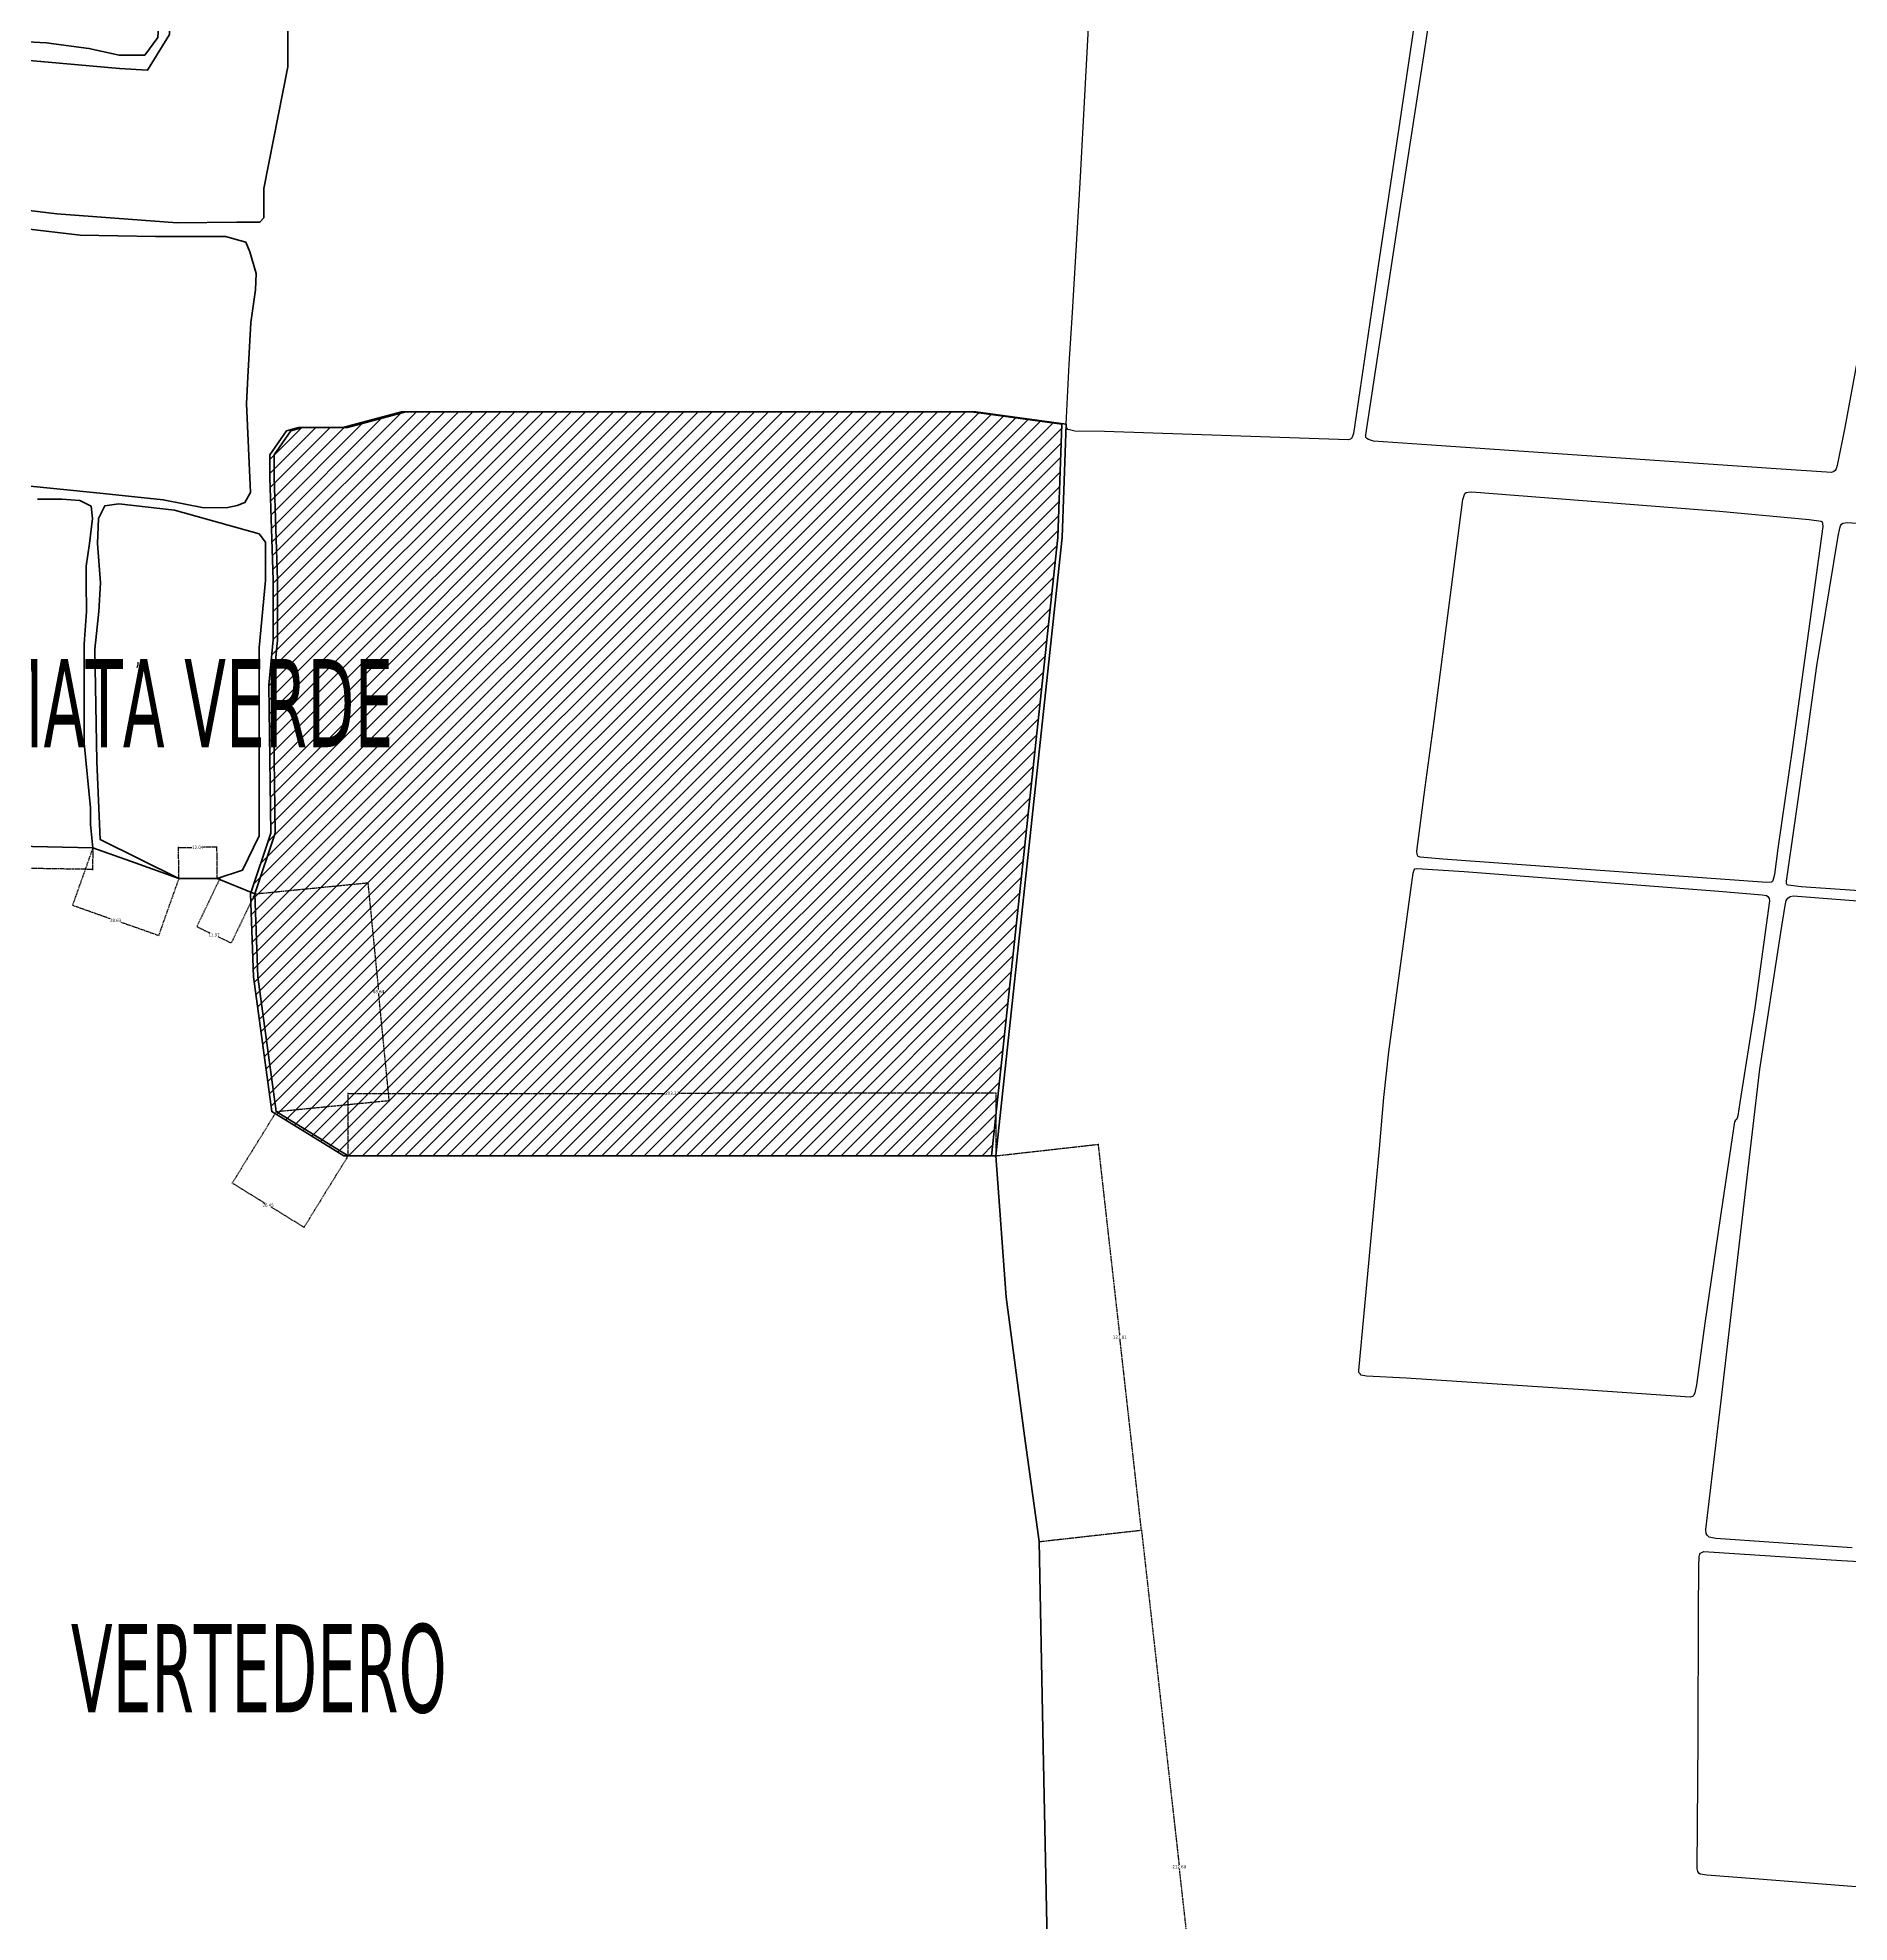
# Model space of a CAD drawing. Header units: metres. Extents: x 2 to 659295185, y -28 to 1124222152.
# Drawn here: x 659239 to 659807, y 1121860 to 1122451 of the extents above; entities that cross this region are included whole.
import ezdxf

# ---------------------------------------------------------------- set-up
doc = ezdxf.new("R2010")
doc.units = ezdxf.units.M
doc.header["$MEASUREMENT"] = 0
doc.linetypes.add('HIDDEN', pattern=[0.375, 0.25, -0.125])
for name, color, linetype in [('LOTES DE TERRENO PARA URBANIZAR', 1, 'CONTINUOUS'), ('MANZANA', 30, 'CONTINUOUS'), ('texto', 255, 'CONTINUOUS'), ('TEXTOS', 7, 'CONTINUOUS')]:
    doc.layers.add(name, color=color, linetype=linetype)
doc.styles.get("Standard").update_dxf_attribs({"font": 'tahoma.ttf'})
doc.dimstyles.new('Copia de Standard', dxfattribs={"dimtxt": 1, "dimasz": 0.18, "dimexe": 0.18, "dimexo": 0.0625, "dimgap": 0.09, "dimtad": 0, "dimtih": 1, "dimtoh": 1, "dimzin": 0, "dimdsep": 46, "dimtxsty": 'Standard', "dimcen": 0.09, "dimadec": 0, "dimazin": 0, "dimtfac": 1, "dimtofl": 0, "dimtmove": 0, "dimatfit": 3, "dimfxl": 1, "dimtolj": 1, "dimtzin": 0, "dimlwd": 25, "dimlwe": 25, "dimarcsym": 0})

# ---------------------------------------------------------------- blocks, each defined once
blk = doc.blocks.new('*D1513')
at = {"layer": 'texto', "color": 0, "linetype": 'HIDDEN', "lineweight": 25, "transparency": 16777216}
for p, q in [((659539.25, 1122100.23), (659571.45, 1122103.84)), ((659571.29, 1122103.64), (659578, 1122043.91)), ((659584.85, 1121982.96), (659578.14, 1122042.69)), ((659552.85, 1121979.18), (659585.05, 1121982.8))]:
    blk.add_line(p, q, dxfattribs=at)
at = {"layer": 'texto', "color": 0, "lineweight": 0, "transparency": 16777216}
for points in [[(659571.32, 1122103.65), (659571.26, 1122103.64), (659571.27, 1122103.82)], [(659584.88, 1121982.96), (659584.82, 1121982.96), (659584.87, 1121982.78)]]:
    blk.add_solid(points, dxfattribs=at)
at = {"layer": 'texto', "color": 0, "lineweight": 0, "transparency": 16777216, "insert": (659578.07, 1122043.3), "char_height": 1, "attachment_point": 5}
blk.add_mtext('\\A1;121.81', dxfattribs=at)
blk = doc.blocks.new('*D1514')
at = {"layer": 'texto', "color": 0, "linetype": 'HIDDEN', "lineweight": 25, "transparency": 16777216}
for p, q in [((659552.85, 1121979.18), (659585.05, 1121982.8)), ((659584.89, 1121982.6), (659596.67, 1121877.75)), ((659608.59, 1121771.69), (659596.81, 1121876.53)), ((659552.48, 1121765.2), (659608.79, 1121771.53))]:
    blk.add_line(p, q, dxfattribs=at)
at = {"layer": 'texto', "color": 0, "lineweight": 0, "transparency": 16777216}
for points in [[(659584.92, 1121982.6), (659584.86, 1121982.6), (659584.87, 1121982.78)], [(659608.62, 1121771.69), (659608.56, 1121771.68), (659608.61, 1121771.51)]]:
    blk.add_solid(points, dxfattribs=at)
at = {"layer": 'texto', "color": 0, "lineweight": 0, "transparency": 16777216, "insert": (659596.74, 1121877.14), "char_height": 1, "attachment_point": 5}
blk.add_mtext('\\A1;212.60', dxfattribs=at)
blk = doc.blocks.new('*D1532')
at = {"layer": 'texto', "color": 0, "linetype": 'HIDDEN', "lineweight": 25, "transparency": 16777216}
for p, q in [((659203.47, 1122197.66), (659203.35, 1122190.73)), ((659255.83, 1122196.81), (659255.71, 1122189.88)), ((659203.54, 1122190.91), (659227.8, 1122190.52)), ((659255.54, 1122190.07), (659231.27, 1122190.46))]:
    blk.add_line(p, q, dxfattribs=at)
at = {"layer": 'texto', "color": 0, "lineweight": 0, "transparency": 16777216}
for points in [[(659203.54, 1122190.94), (659203.54, 1122190.88), (659203.36, 1122190.91)], [(659255.54, 1122190.1), (659255.54, 1122190.04), (659255.72, 1122190.06)]]:
    blk.add_solid(points, dxfattribs=at)
at = {"layer": 'texto', "color": 0, "lineweight": 0, "transparency": 16777216, "insert": (659229.54, 1122190.49), "char_height": 1, "attachment_point": 5}
blk.add_mtext('\\A1;52.37', dxfattribs=at)
blk = doc.blocks.new('*D1533')
at = {"layer": 'texto', "color": 0, "linetype": 'HIDDEN', "lineweight": 25, "transparency": 16777216}
for p, q in [((659255.81, 1122196.75), (659249.4, 1122178.69)), ((659282.79, 1122187.19), (659276.39, 1122169.13)), ((659249.63, 1122178.8), (659261.23, 1122174.69)), ((659276.28, 1122169.36), (659264.68, 1122173.47))]:
    blk.add_line(p, q, dxfattribs=at)
at = {"layer": 'texto', "color": 0, "lineweight": 0, "transparency": 16777216}
for points in [[(659249.64, 1122178.83), (659249.62, 1122178.78), (659249.46, 1122178.86)], [(659276.29, 1122169.39), (659276.27, 1122169.33), (659276.45, 1122169.3)]]:
    blk.add_solid(points, dxfattribs=at)
at = {"layer": 'texto', "color": 0, "lineweight": 0, "transparency": 16777216, "insert": (659262.96, 1122174.08), "char_height": 1, "attachment_point": 5}
blk.add_mtext('\\A1;28.63', dxfattribs=at)
blk = doc.blocks.new('*D1534')
at = {"layer": 'texto', "color": 0, "linetype": 'HIDDEN', "lineweight": 25, "transparency": 16777216}
for p, q in [((659282.79, 1122187.25), (659282.74, 1122197.16)), ((659282.93, 1122196.98), (659287.06, 1122197)), ((659294.6, 1122197.04), (659290.47, 1122197.02)), ((659294.83, 1122187.31), (659294.78, 1122197.22))]:
    blk.add_line(p, q, dxfattribs=at)
at = {"layer": 'texto', "color": 0, "lineweight": 0, "transparency": 16777216}
for points in [[(659282.93, 1122197.01), (659282.93, 1122196.95), (659282.75, 1122196.98)], [(659294.6, 1122197.07), (659294.6, 1122197.01), (659294.78, 1122197.04)]]:
    blk.add_solid(points, dxfattribs=at)
at = {"layer": 'texto', "color": 0, "lineweight": 0, "transparency": 16777216, "insert": (659288.76, 1122197.01), "char_height": 1, "attachment_point": 5}
blk.add_mtext('\\A1;12.04', dxfattribs=at)
blk = doc.blocks.new('*D1535')
at = {"layer": 'texto', "color": 0, "linetype": 'HIDDEN', "lineweight": 25, "transparency": 16777216}
for p, q in [((659295.82, 1122187.52), (659288.37, 1122171.96)), ((659306.62, 1122182.35), (659299.17, 1122166.79)), ((659288.61, 1122172.04), (659292.58, 1122170.14)), ((659299.09, 1122167.03), (659295.12, 1122168.92))]:
    blk.add_line(p, q, dxfattribs=at)
at = {"layer": 'texto', "color": 0, "lineweight": 0, "transparency": 16777216}
for points in [[(659288.63, 1122172.07), (659288.6, 1122172.01), (659288.45, 1122172.12)], [(659299.1, 1122167.05), (659299.07, 1122167), (659299.25, 1122166.95)]]:
    blk.add_solid(points, dxfattribs=at)
at = {"layer": 'texto', "color": 0, "lineweight": 0, "transparency": 16777216, "insert": (659293.85, 1122169.53), "char_height": 1, "attachment_point": 5}
blk.add_mtext('\\A1;11.97', dxfattribs=at)
blk = doc.blocks.new('*D1536')
at = {"layer": 'texto', "color": 0, "linetype": 'HIDDEN', "lineweight": 25, "transparency": 16777216}
for p, q in [((659306.71, 1122182.41), (659342.3, 1122185.91)), ((659342.14, 1122185.71), (659345.42, 1122152.35)), ((659348.81, 1122117.76), (659345.54, 1122151.12)), ((659313.41, 1122114.11), (659349.01, 1122117.6))]:
    blk.add_line(p, q, dxfattribs=at)
at = {"layer": 'texto', "color": 0, "lineweight": 0, "transparency": 16777216}
for points in [[(659342.17, 1122185.71), (659342.11, 1122185.71), (659342.13, 1122185.89)], [(659348.84, 1122117.76), (659348.78, 1122117.76), (659348.83, 1122117.58)]]:
    blk.add_solid(points, dxfattribs=at)
at = {"layer": 'texto', "color": 0, "lineweight": 0, "transparency": 16777216, "insert": (659345.48, 1122151.74), "char_height": 1, "attachment_point": 5}
blk.add_mtext('\\A1;68.64', dxfattribs=at)
blk = doc.blocks.new('*D1537')
at = {"layer": 'texto', "color": 0, "linetype": 'HIDDEN', "lineweight": 25, "transparency": 16777216}
for p, q in [((659313.38, 1122114.05), (659299.48, 1122091.52)), ((659335.89, 1122100.17), (659321.99, 1122077.63)), ((659299.72, 1122091.58), (659309.84, 1122085.34)), ((659321.93, 1122077.88), (659311.82, 1122084.12))]:
    blk.add_line(p, q, dxfattribs=at)
at = {"layer": 'texto', "color": 0, "lineweight": 0, "transparency": 16777216}
for points in [[(659299.74, 1122091.6), (659299.71, 1122091.55), (659299.57, 1122091.67)], [(659321.95, 1122077.9), (659321.92, 1122077.85), (659322.09, 1122077.78)]]:
    blk.add_solid(points, dxfattribs=at)
at = {"layer": 'texto', "color": 0, "lineweight": 0, "transparency": 16777216, "insert": (659310.83, 1122084.73), "char_height": 1, "attachment_point": 5}
blk.add_mtext('\\A1;26.45', dxfattribs=at)
blk = doc.blocks.new('*D1538')
at = {"layer": 'texto', "color": 0, "linetype": 'HIDDEN', "lineweight": 25, "transparency": 16777216}
for p, q in [((659335.93, 1122100.28), (659335.93, 1122120)), ((659336.11, 1122119.82), (659435.48, 1122119.82)), ((659539.07, 1122119.83), (659439.7, 1122119.82)), ((659539.25, 1122100.29), (659539.25, 1122120.01))]:
    blk.add_line(p, q, dxfattribs=at)
at = {"layer": 'texto', "color": 0, "lineweight": 0, "transparency": 16777216}
for points in [[(659336.11, 1122119.85), (659336.11, 1122119.79), (659335.93, 1122119.82)], [(659539.07, 1122119.86), (659539.07, 1122119.8), (659539.25, 1122119.83)]]:
    blk.add_solid(points, dxfattribs=at)
at = {"layer": 'texto', "color": 0, "lineweight": 0, "transparency": 16777216, "insert": (659437.59, 1122119.82), "char_height": 1, "attachment_point": 5}
blk.add_mtext('\\A1;203.32', dxfattribs=at)

msp = doc.modelspace()

# ---------------------------------------------------------------- hatches: boundary and pattern name
at = {"layer": 'LOTES DE TERRENO PARA URBANIZAR', "lineweight": 40}
h = msp.add_hatch(dxfattribs=at)
h.set_pattern_fill('ANSI31', color=1, scale=25, style=0)
h.set_pattern_definition([(45, (-33.2844, -57.2), (-2.209708691, 2.209708691), [])])
h.paths.add_polyline_path([(659537.8239, 1122100.2214), (659549.8433, 1122212.3407), (659558.6253, 1122294.2606), (659559.8457, 1122329.7654), (659531.5888, 1122333.6871), (659465.4331, 1122333.6871), (659352.6534, 1122333.6871), (659334.323, 1122328.7105), (659320.3765, 1122328.7105), (659316.6128, 1122327.69), (659311.3887, 1122320.1286), (659311.3887, 1122313.0356), (659312.363, 1122280.8426), (659312.363, 1122262.071), (659311.0878, 1122247.9346), (659311.669, 1122201.4665), (659305.282, 1122182.4106), (659306.1944, 1122156.3254), (659311.9835, 1122114.1029), (659334.5616, 1122100.2214)])

# ---------------------------------------------------------------- linework, layer by layer
at = {"layer": 'LOTES DE TERRENO PARA URBANIZAR', "color": 1, "lineweight": 40}
msp.add_lwpolyline([(659537.8239, 1122100.2214), (659549.8433, 1122212.3407), (659558.6253, 1122294.2606), (659559.8457, 1122329.7654), (659531.5888, 1122333.6871), (659465.4331, 1122333.6871), (659352.6534, 1122333.6871), (659334.323, 1122328.7105), (659320.3765, 1122328.7105), (659316.6128, 1122327.69), (659311.3887, 1122320.1286), (659311.3887, 1122313.0356), (659312.363, 1122280.8426), (659312.363, 1122262.071), (659311.0878, 1122247.9346), (659311.669, 1122201.4665), (659305.282, 1122182.4106), (659306.1944, 1122156.3254), (659311.9835, 1122114.1029), (659334.5616, 1122100.2214)], close=True, dxfattribs=at)
at = {"layer": 'MANZANA', "lineweight": -2}
for p, q in [((659673.6421, 1122476.5931), (659665.9817, 1122424.9037)), ((659671.3251, 1122431.1224), (659677.394, 1122470.6343)), ((659565.5886, 1122405.5376), (659568.4169, 1122458.0869)), ((659666.1054, 1122397.3693), (659671.3251, 1122431.1224)), ((659665.9817, 1122424.9037), (659659.1707, 1122379.4129)), ((659563.2468, 1122364.8359), (659565.5886, 1122405.5376)), ((659655.2457, 1122326.4237), (659666.1054, 1122397.3693)), ((659659.1707, 1122379.4129), (659653.4316, 1122340.3509)), ((659562.2243, 1122348.5692), (659563.2468, 1122364.8359)), ((659561.2101, 1122329.763), (659562.2243, 1122348.5692)), ((659809.3275, 1122349.1191), (659805.5839, 1122328.7532)), ((659653.4316, 1122340.3509), (659651.4113, 1122326.8436)), ((659561.3255, 1122328.7632), (659561.2101, 1122329.763)), ((659561.5481, 1122328.4333), (659561.3255, 1122328.7632)), ((659561.7708, 1122328.1034), (659561.5481, 1122328.4333)), ((659805.5839, 1122328.7532), (659803.2256, 1122316.7957)), ((659562.315, 1122327.9934), (659561.7708, 1122328.1034)), ((659563.9642, 1122327.5635), (659562.315, 1122327.9934)), ((659573.2737, 1122327.4935), (659563.9642, 1122327.5635)), ((659649.7787, 1122324.854), (659573.2737, 1122327.4935)), ((659650.4301, 1122325.074), (659649.7787, 1122324.854)), ((659650.7599, 1122325.2939), (659650.4301, 1122325.074)), ((659650.9743, 1122325.7438), (659650.7599, 1122325.2939)), ((659651.4113, 1122326.8436), (659650.9743, 1122325.7438)), ((659655.2539, 1122325.6439), (659655.2457, 1122326.4237)), ((659655.5837, 1122325.3139), (659655.2539, 1122325.6439)), ((659656.128, 1122324.984), (659655.5837, 1122325.3139)), ((659657.6699, 1122324.4441), (659656.128, 1122324.984)), ((659675.8603, 1122323.1944), (659657.6699, 1122324.4441)), ((659784.054, 1122315.7159), (659675.8603, 1122323.1944)), ((659803.2256, 1122316.7957), (659802.904, 1122315.8059)), ((659801.3703, 1122314.5761), (659784.054, 1122315.7159)), ((659802.1371, 1122314.916), (659801.3703, 1122314.5761)), ((659802.5742, 1122315.246), (659802.1371, 1122314.916)), ((659802.904, 1122315.8059), (659802.5742, 1122315.246)), ((659676.6931, 1122236.602), (659685.6893, 1122306.0978)), ((659685.6893, 1122306.0978), (659686.1263, 1122307.4276)), ((659686.1263, 1122307.4276), (659686.3407, 1122307.9775)), ((659686.3407, 1122307.9775), (659686.7778, 1122308.3174)), ((659686.7778, 1122308.3174), (659687.4374, 1122308.4274)), ((659687.4374, 1122308.4274), (659688.5341, 1122308.5473)), ((659688.5341, 1122308.5473), (659766.2512, 1122302.4786)), ((659766.2512, 1122302.4786), (659794.4273, 1122299.8391)), ((659794.4273, 1122299.8391), (659798.1544, 1122299.2992)), ((659798.1544, 1122299.2992), (659798.4842, 1122299.1892)), ((659798.4842, 1122299.1892), (659798.5914, 1122298.6394)), ((659804.949, 1122298.6694), (659806.3755, 1122298.8993)), ((659806.3755, 1122298.8993), (659842.7644, 1122296.5198)), ((659798.7069, 1122297.6496), (659794.5674, 1122267.8756)), ((659796.8186, 1122253.9485), (659803.5389, 1122294.6802)), ((659798.5914, 1122298.6394), (659798.7069, 1122297.6496)), ((659803.5389, 1122294.6802), (659803.9677, 1122297.1197)), ((659803.9677, 1122297.1197), (659804.1821, 1122297.8895)), ((659804.1821, 1122297.8895), (659804.5119, 1122298.4494)), ((659804.5119, 1122298.4494), (659804.949, 1122298.6694)), ((659794.5674, 1122267.8756), (659789.1582, 1122228.4736)), ((659269.9586, 1122254.2484), (659269.6288, 1122253.3586)), ((659269.9503, 1122255.1282), (659269.9586, 1122254.2484)), ((659793.4213, 1122229.6034), (659796.8186, 1122253.9485)), ((659673.9307, 1122215.9062), (659676.6931, 1122236.602)), ((659789.1582, 1122228.4736), (659784.59, 1122196.6001)), ((659789.9168, 1122204.5885), (659793.4213, 1122229.6034)), ((659671.2838, 1122195.7603), (659673.9307, 1122215.9062)), ((659787.2616, 1122186.4422), (659789.9168, 1122204.5885)), ((659671.3993, 1122194.7705), (659671.2838, 1122195.7603)), ((659671.7291, 1122194.1106), (659671.3993, 1122194.7705)), ((659672.2816, 1122193.8907), (659671.7291, 1122194.1106)), ((659679.406, 1122193.2608), (659672.2816, 1122193.8907)), ((659715.6877, 1122190.6513), (659679.406, 1122193.2608)), ((659784.59, 1122196.6001), (659783.5263, 1122188.5218)), ((659669.3625, 1122183.7028), (659670.1129, 1122188.9017)), ((659670.1129, 1122188.9017), (659670.4345, 1122189.9015)), ((659670.4345, 1122189.9015), (659670.6489, 1122190.2314)), ((659670.6489, 1122190.2314), (659671.3086, 1122190.3414)), ((659671.3086, 1122190.3414), (659686.1099, 1122189.4116)), ((659686.1099, 1122189.4116), (659766.0203, 1122183.2528)), ((659781.1267, 1122185.9723), (659715.6877, 1122190.6513)), ((659783.0975, 1122186.8621), (659782.8831, 1122186.3122)), ((659783.5263, 1122188.5218), (659783.0975, 1122186.8621)), ((659787.2699, 1122185.6624), (659787.2616, 1122186.4422)), ((659662.469, 1122132.7931), (659669.3625, 1122183.7028)), ((659766.0203, 1122183.2528), (659779.6095, 1122182.0931)), ((659779.6095, 1122182.0931), (659781.036, 1122181.8831)), ((659781.036, 1122181.8831), (659781.473, 1122181.5532)), ((659782.5532, 1122186.0923), (659781.1267, 1122185.9723)), ((659781.473, 1122181.5532), (659781.8111, 1122180.9933)), ((659781.8111, 1122180.9933), (659781.9183, 1122180.2235)), ((659782.8831, 1122186.3122), (659782.5532, 1122186.0923)), ((659787.1792, 1122180.3534), (659787.7234, 1122181.0233)), ((659787.4843, 1122185.2224), (659787.2699, 1122185.6624)), ((659787.8141, 1122185.1125), (659787.4843, 1122185.2224)), ((659787.7234, 1122181.0233), (659788.3831, 1122181.5832)), ((659791.8711, 1122184.5826), (659787.8141, 1122185.1125)), ((659788.3831, 1122181.5832), (659789.3643, 1122181.8031)), ((659789.3643, 1122181.8031), (659817.7548, 1122179.6136)), ((659811.7106, 1122183.2328), (659791.8711, 1122184.5826)), ((659781.9183, 1122180.2235), (659777.3584, 1122146.6903)), ((659785.4723, 1122170.2855), (659786.8576, 1122178.8037)), ((659786.8576, 1122178.8037), (659787.1792, 1122180.3534)), ((659778.8674, 1122127.4542), (659785.4723, 1122170.2855)), ((659777.3584, 1122146.6903), (659772.6747, 1122116.9163)), ((659660.8941, 1122118.516), (659662.469, 1122132.7931)), ((659775.2887, 1122096.1406), (659778.8674, 1122127.4542)), ((659659.5417, 1122102.4793), (659660.8941, 1122118.516)), ((659772.6747, 1122116.9163), (659772.0316, 1122112.7172)), ((659770.9431, 1122110.8276), (659766.4821, 1122080.6137)), ((659771.2729, 1122111.3775), (659770.9431, 1122110.8276)), ((659771.4873, 1122111.6074), (659771.2729, 1122111.3775)), ((659771.8172, 1122112.0473), (659771.4873, 1122111.6074)), ((659772.0316, 1122112.7172), (659771.8172, 1122112.0473)), ((659653.0605, 1122032.8835), (659659.5417, 1122102.4793)), ((659766.6305, 1122022.5456), (659775.2887, 1122096.1406)), ((659766.4821, 1122080.6137), (659761.6913, 1122047.7404)), ((659761.6913, 1122047.7404), (659759.0443, 1122028.3744)), ((659653.0605, 1122032.2136), (659653.0605, 1122032.8835)), ((659653.4975, 1122031.7737), (659653.0605, 1122032.2136)), ((659653.8274, 1122031.4437), (659653.4975, 1122031.7737)), ((659655.4765, 1122031.1238), (659653.8274, 1122031.4437)), ((659667.969, 1122030.404), (659655.4765, 1122031.1238)), ((659723.4388, 1122026.7847), (659667.969, 1122030.404)), ((659757.0901, 1122024.4952), (659723.4388, 1122026.7847)), ((659759.0443, 1122028.3744), (659758.5084, 1122025.8349)), ((659757.7415, 1122024.7251), (659757.0901, 1122024.4952)), ((659758.1785, 1122025.165), (659757.7415, 1122024.7251)), ((659758.5084, 1122025.8349), (659758.1785, 1122025.165)), ((659761.9881, 1121982.9336), (659766.6305, 1122022.5456)), ((659762.1036, 1121981.7139), (659761.9881, 1121982.9336)), ((659762.4334, 1121981.164), (659762.1036, 1121981.7139)), ((659762.9859, 1121980.6141), (659762.4334, 1121981.164)), ((659765.0638, 1121980.1842), (659762.9859, 1121980.6141)), ((659783.1552, 1121978.9344), (659765.0638, 1121980.1842)), ((659759.737, 1121971.426), (659759.8277, 1121974.5153)), ((659759.8277, 1121974.5153), (659759.9431, 1121974.9652)), ((659759.9431, 1121974.9652), (659760.1575, 1121975.5151)), ((659760.1575, 1121975.5151), (659760.7018, 1121975.7351)), ((659760.7018, 1121975.7351), (659761.3614, 1121976.075)), ((659761.3614, 1121976.075), (659804.5449, 1121973.2856)), ((659807.9257, 1121977.1648), (659783.1552, 1121978.9344)), ((659759.6958, 1121956.489), (659759.737, 1121971.426)), ((659804.5449, 1121973.2856), (659848.1737, 1121970.5961)), ((659759.5391, 1121917.5569), (659759.6958, 1121956.489)), ((659759.2835, 1121876.5253), (659759.5391, 1121917.5569)), ((659759.5061, 1121875.6355), (659759.2835, 1121876.5253)), ((659759.7288, 1121875.0856), (659759.5061, 1121875.6355)), ((659760.1658, 1121874.8656), (659759.7288, 1121875.0856)), ((659762.252, 1121874.5457), (659760.1658, 1121874.8656)), ((659778.587, 1121873.2959), (659762.252, 1121874.5457)), ((659858.4975, 1121866.9072), (659778.587, 1121873.2959))]:
    msp.add_line(p, q, dxfattribs=at)
at = {"layer": 'MANZANA', "lineweight": 40}
for points in [[(659229.4622, 1122534.364), (659251.2261, 1122533.9377), (659261.8947, 1122533.5113), (659283.6585, 1122533.9377), (659293.9003, 1122534.7904), (659308.8364, 1122534.364), (659308.8364, 1122534.364), (659328.0398, 1122531.806), (659324.3954, 1122521.7805), (659317.0462, 1122506.4208), (659317.0462, 1122474.1555), (659317.0462, 1122441.8901), (659309.5107, 1122403.7094), (659309.5107, 1122394.5676), (659308.2602, 1122393.1113), (659301.0117, 1122393.1113), (659282.2936, 1122392.928), (659244.5214, 1122395.8087), (659207.9242, 1122400.1714)], [(659133.3036, 1122452.9953), (659264.2354, 1122441.3461), (659272.9802, 1122440.8607), (659279.8849, 1122452.0183), (659280.5301, 1122465.556), (659279.7099, 1122477.3857), (659277.615, 1122477.3857), (659264.4751, 1122479.0981), (659238.5039, 1122482.4826)], [(659233.2704, 1122479.9096), (659238.9626, 1122479.9096), (659253.538, 1122478.1001), (659263.2892, 1122476.7423), (659275.3289, 1122475.0659), (659277.5012, 1122473.4338), (659276.8113, 1122461.4405), (659276.2143, 1122451.0643), (659272.1199, 1122445.5873), (659264.1171, 1122445.5873), (659254.5965, 1122447.6551), (659241.2124, 1122449.4472), (659225.2066, 1122450.2744)], [(659211.8983, 1122393.7433), (659251.8673, 1122389.0671), (659275.5153, 1122388.6489), (659297.4454, 1122388.6489), (659303.8749, 1122386.8425), (659305.062, 1122383.832), (659307.0676, 1122377.0381), (659306.8318, 1122371.9726), (659305.4535, 1122361.7295), (659304.4188, 1122344.5426), (659304.0308, 1122336.2722), (659304.6848, 1122322.2569), (659305.3338, 1122308.3492), (659303.5529, 1122305.2253), (659301.0894, 1122304.2583), (659298.1857, 1122303.6429), (659290.6654, 1122303.496), (659277.9324, 1122306.0659), (659259.0255, 1122307.9935), (659228.9793, 1122311.0567)], [(659238.4988, 1122306.258), (659246.0465, 1122306.258), (659251.7868, 1122305.8332), (659255.295, 1122304.0277), (659255.7202, 1122300.2042), (659254.7635, 1122292.3448), (659253.7004, 1122285.2289), (659253.7004, 1122280.0248), (659253.8726, 1122270.9701), (659253.0681, 1122260.7893), (659253.0933, 1122229.7086), (659255.0794, 1122209.396), (659255.0794, 1122204.1599), (659255.827, 1122196.8745)], [(659257.5958, 1122300.1857), (659259.5779, 1122304.1808), (659263.9527, 1122304.7954), (659281.4053, 1122302.8206), (659307.9957, 1122295.41), (659309.9549, 1122292.7534), (659309.9549, 1122280.7288), (659307.9957, 1122259.627), (659307.9957, 1122228.134), (659307.9957, 1122200.5777), (659302.8309, 1122189.8414), (659294.829, 1122187.2454), (659282.8147, 1122187.2454), (659258.1296, 1122199.4552), (659257.0287, 1122223.9265), (659256.4452, 1122259.177), (659257.6905, 1122270.9701), (659258.2472, 1122280.0248), (659257.2597, 1122292.3448), (659257.5958, 1122300.1857)], [(659227.3269, 1122197.4647), (659255.827, 1122196.8745), (659255.827, 1122196.8745), (659267.598, 1122192.6746), (659282.8147, 1122187.2454), (659294.829, 1122187.2454), (659306.6464, 1122182.4082), (659307.5588, 1122156.323), (659313.3479, 1122114.1005), (659335.926, 1122100.2191), (659539.1882, 1122100.2191), (659542.4619, 1122055.8212), (659548.2022, 1122012.3977), (659552.7876, 1121979.1749), (659554.0662, 1121914.666), (659555.472, 1121843.7474), (659552.4166, 1121765.1952), (659521.7251, 1121732.1996), (659508.0685, 1121708.8038), (659503.4442, 1121604.4037), (659491.1911, 1121529.6291)], [(659255.827, 1122196.8745), (659227.3269, 1122197.4647)]]:
    msp.add_lwpolyline(points, dxfattribs=at)
msp.add_lwpolyline([(659539.1882, 1122100.2191), (659551.2076, 1122212.3383), (659559.9896, 1122294.2582), (659561.2101, 1122329.763), (659532.9531, 1122333.6847), (659466.7975, 1122333.6847), (659354.0177, 1122333.6847), (659335.6874, 1122328.7081), (659321.7409, 1122328.7081), (659317.9771, 1122327.6876), (659312.753, 1122320.1262), (659312.753, 1122313.0332), (659313.7273, 1122280.8402), (659313.7273, 1122262.0686), (659312.4522, 1122247.9322), (659313.0333, 1122201.4641), (659306.6464, 1122182.4082), (659307.5588, 1122156.323), (659313.3479, 1122114.1005), (659335.926, 1122100.2191)], close=True, dxfattribs=at)

# ---------------------------------------------------------------- texts
at = {"layer": 'TEXTOS', "color": 0, "width": 0.588235}
for s, height, p in [('BARRIO MATA VERDE', 27.699362, (659143.7972, 1122228.3987)), ('VERTEDERO', 27.69936, (659248.9208, 1121925.6016))]:
    msp.add_text(s, height=height, dxfattribs=at).set_placement(p)

# ---------------------------------------------------------------- dimensions: what is measured, and where the dimension line sits
at = {"layer": 'texto', "lineweight": 0}
for p1, p2, distance, picture, middle in [((659203.4682, 1122197.726), (659255.827, 1122196.8745), -6.8133, '*D1532', (659229.5368, 1122190.4879)), ((659255.826, 1122196.812), (659282.8147, 1122187.2454), -19.0415, '*D1533', (659262.9586, 1122174.0813)), ((659282.7938, 1122187.1865), (659294.829, 1122187.2454), 9.7932, '*D1534', (659288.7635, 1122197.009)), ((659295.8471, 1122187.5757), (659306.6464, 1122182.4082), -17.1366, '*D1535', (659293.8501, 1122169.5339)), ((659306.6464, 1122182.4082), (659313.3479, 1122114.1005), 35.6494, '*D1536', (659345.4763, 1122151.7351)), ((659335.926, 1122100.2191), (659539.2504, 1122100.226), 19.6025, '*D1538', (659437.5875, 1122119.8251)), ((659313.4101, 1122114.1066), (659335.926, 1122100.2191), -26.3607, '*D1537', (659310.8296, 1122084.7266)), ((659539.1882, 1122100.2191), (659552.7876, 1121979.1749), 32.2868, '*D1513', (659578.0729, 1122043.3017))]:
    dim = msp.add_aligned_dim(p1=p1, p2=p2, distance=distance, dimstyle='Copia de Standard', dxfattribs=at)
    dim.commit()
    dim.dimension.update_dxf_attribs({"geometry": picture, "text_midpoint": middle})
dim = msp.add_linear_dim(base=(659608.6088, 1121771.5084), p1=(659552.7876, 1121979.1749), p2=(659552.4166, 1121765.1952), angle=96.4102986, dimstyle='Copia de Standard', override={"dimtmove": 1}, dxfattribs=at)
dim.commit()
dim.dimension.update_dxf_attribs({"geometry": '*D1514', "text_midpoint": (659596.7407, 1121877.144)})

doc.saveas('drawing.dxf')
